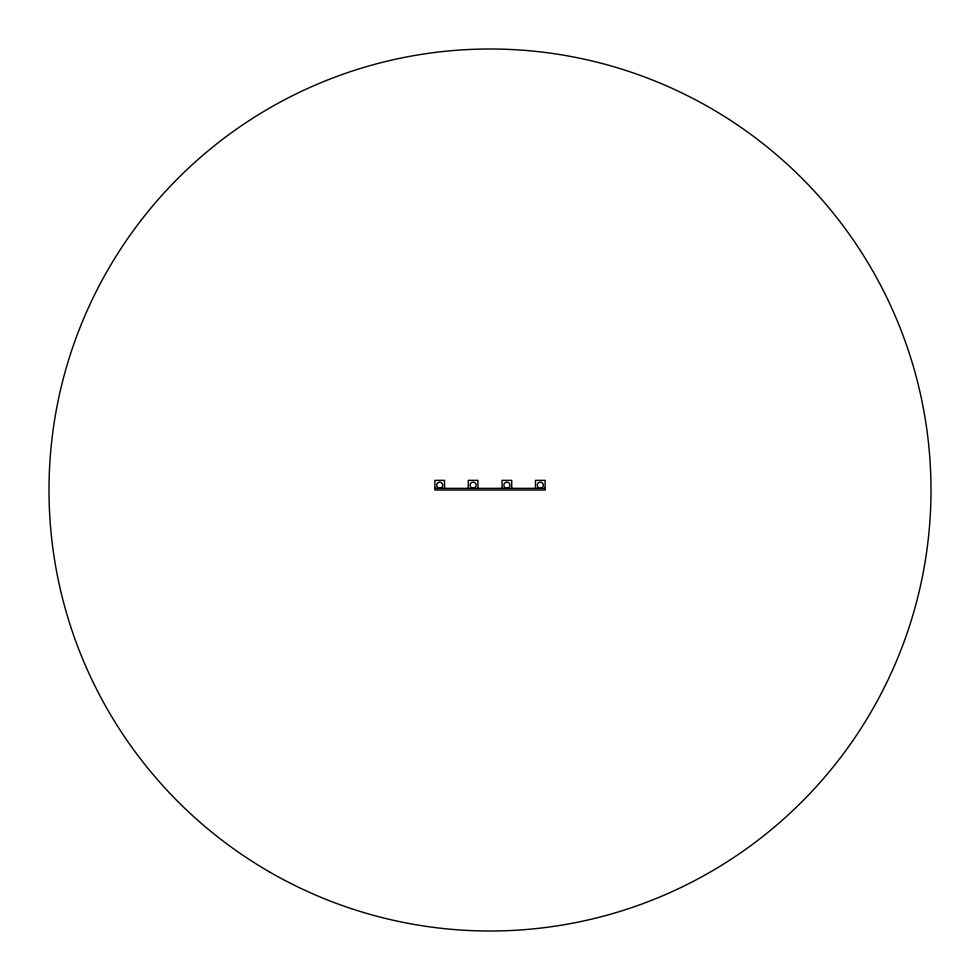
<?xml version="1.0" encoding="UTF-8"?>
<svg xmlns="http://www.w3.org/2000/svg" width="980" height="980" viewBox="0 0 980 980"><rect width="100%" height="100%" fill="white"/><g stroke="black" fill="none" stroke-linecap="round" stroke-linejoin="round"><path stroke-width="1.47" d="M535.472 488.346L535.472 480.347L545.125 480.347L545.125 490L434.875 490L434.875 480.347L444.528 480.347L444.528 488.346M434.875 488.346L545.125 488.346M511.707 488.346L511.707 480.347L502.054 480.347L502.054 488.346M477.946 488.346L477.946 480.347L468.293 480.347L468.293 488.346M471.601 487.807A3.026 3.026 0 0 0 476.145 485.174A3.026 3.026 0 0 0 471.601 482.552A3.026 3.026 0 0 0 471.601 487.807M505.362 487.807A3.026 3.026 0 0 0 509.919 485.174A3.026 3.026 0 0 0 505.362 482.552A3.026 3.026 0 0 0 505.362 487.807M538.792 487.807A3.026 3.026 0 0 0 543.337 485.174A3.026 3.026 0 0 0 538.792 482.552A3.026 3.026 0 0 0 538.792 487.807M438.183 487.807A3.038 3.026 0 0 0 442.727 485.174A3.038 3.026 0 0 0 438.183 482.552A3.038 3.026 0 0 0 438.183 487.807M269.5 871.918A441 441 0 0 0 931 490A441 441 0 0 0 269.5 108.082A441 441 0 0 0 269.5 871.918"/></g></svg>
